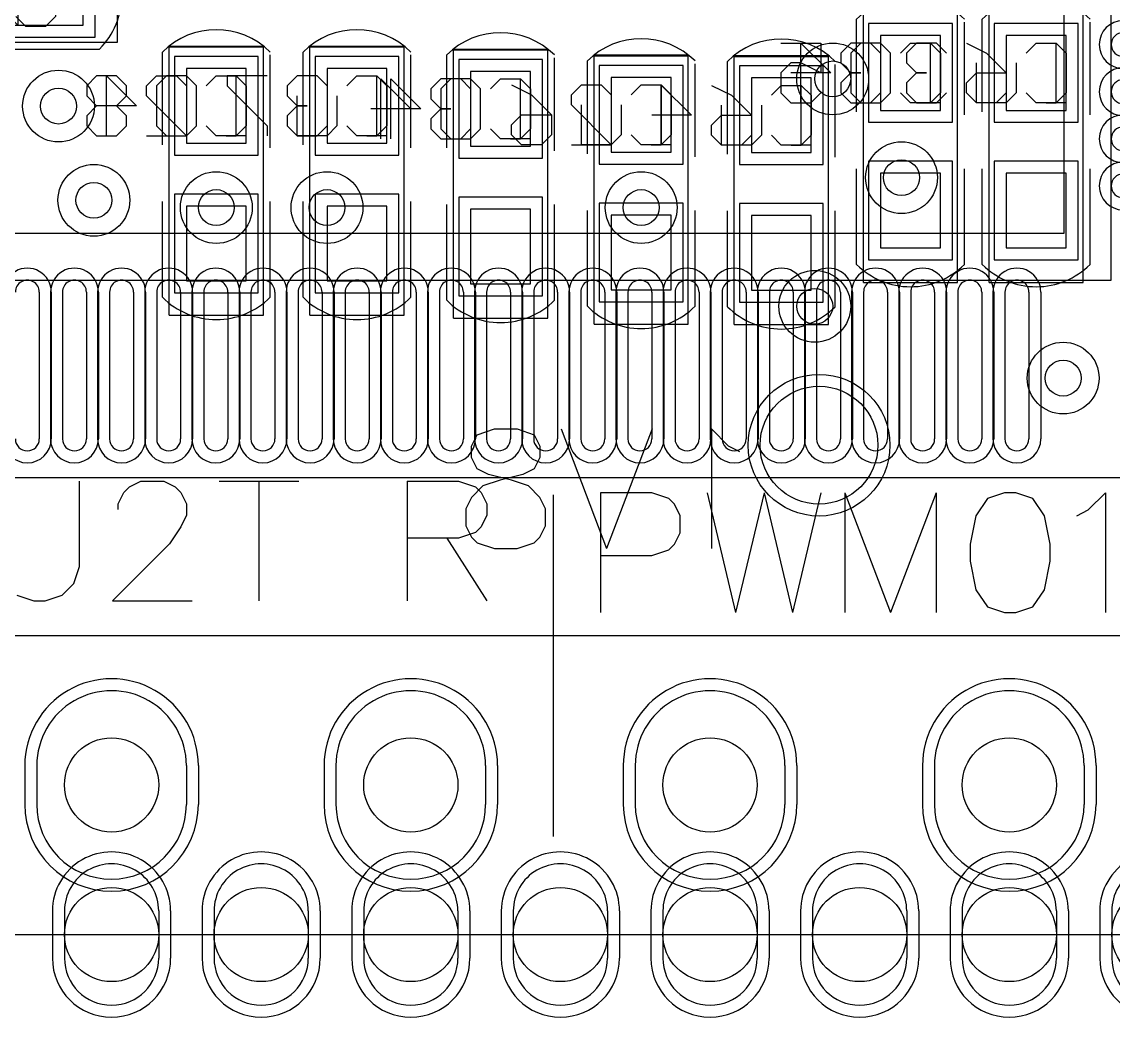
# Model space of a CAD drawing. Header units: millimetres. Extents: x 40.7 to 137.6, y 57.5 to 86.7.
# Drawn here: x 56.39 to 65.65, y 57.46 to 65.92 of the extents above; entities that cross this region are included whole.
import ezdxf

# ---------------------------------------------------------------- set-up
doc = ezdxf.new("R2010")
doc.units = ezdxf.units.MM
for name, color, linetype in [('BottomOverlay', 54, 'Continuous'), ('BottomPaste', 16, 'Continuous'), ('BottomSolder', 6, 'Continuous'), ('DrillDrawing', 1, 'Continuous'), ('Mechanical1', 6, 'Continuous'), ('Mechanical13', 56, 'Continuous'), ('Mechanical14', 56, 'Continuous'), ('Mechanical15', 56, 'Continuous'), ('Mechanical16', 56, 'Continuous'), ('MultiLayer', 9, 'Continuous'), ('PadHoleLayer', 156, 'Continuous'), ('TopOverlay', 2, 'Continuous'), ('TopPaste', 8, 'Continuous'), ('TopSolder', 216, 'Continuous'), ('ViaHoleLayer', 16, 'Continuous')]:
    doc.layers.add(name, color=color, linetype=linetype)

# ---------------------------------------------------------------- blocks, each defined once
blk = doc.blocks.new('SIP30_15_1_27_3')
at = {"layer": 'BottomSolder'}
for p, q in [((4.3434, 0.165), (4.3434, -0.165)), ((5.8166, 0.165), (5.8166, -0.165)), ((6.8834, 0.165), (6.8834, -0.165)), ((8.3566, 0.165), (8.3566, -0.165)), ((9.4234, 0.165), (9.4234, -0.165)), ((10.8966, 0.165), (10.8966, -0.165)), ((11.9634, 0.165), (11.9634, -0.165)), ((13.4366, 0.165), (13.4366, -0.165)), ((4.5784, -1.07), (4.5784, -1.47)), ((5.5816, -1.07), (5.5816, -1.47)), ((5.8484, -1.07), (5.8484, -1.47)), ((6.8516, -1.07), (6.8516, -1.47)), ((7.1184, -1.07), (7.1184, -1.47)), ((8.1216, -1.07), (8.1216, -1.47)), ((8.3884, -1.07), (8.3884, -1.47)), ((9.3916, -1.07), (9.3916, -1.47)), ((9.6584, -1.07), (9.6584, -1.47)), ((10.6616, -1.07), (10.6616, -1.47)), ((10.9284, -1.07), (10.9284, -1.47)), ((11.9316, -1.07), (11.9316, -1.47)), ((12.1984, -1.07), (12.1984, -1.47)), ((13.2016, -1.07), (13.2016, -1.47)), ((13.4684, -1.07), (13.4684, -1.47))]:
    blk.add_line(p, q, dxfattribs=at)
for centre, radius, start, end in [((5.08, 0.165), 0.7366, 360, 180), ((7.62, 0.165), 0.7366, 360, 180), ((10.16, 0.165), 0.7366, 360, 180), ((12.7, 0.165), 0.7366, 360, 180), ((5.08, -0.165), 0.7366, 180, 360), ((7.62, -0.165), 0.7366, 180, 360), ((10.16, -0.165), 0.7366, 180, 360), ((12.7, -0.165), 0.7366, 180, 360), ((5.08, -1.07), 0.5016, 360, 180), ((6.35, -1.07), 0.5016, 360, 180), ((7.62, -1.07), 0.5016, 360, 180), ((8.89, -1.07), 0.5016, 360, 180), ((10.16, -1.07), 0.5016, 360, 180), ((11.43, -1.07), 0.5016, 360, 180), ((12.7, -1.07), 0.5016, 360, 180), ((13.97, -1.07), 0.5016, 360, 180), ((5.08, -1.47), 0.5016, 180, 360), ((6.35, -1.47), 0.5016, 180, 360), ((7.62, -1.47), 0.5016, 180, 360), ((8.89, -1.47), 0.5016, 180, 360), ((10.16, -1.47), 0.5016, 180, 360), ((11.43, -1.47), 0.5016, 180, 360), ((12.7, -1.47), 0.5016, 180, 360), ((13.97, -1.47), 0.5016, 180, 360)]:
    blk.add_arc(centre, radius, start, end, dxfattribs=at)
at = {"layer": 'MultiLayer'}
for p, q in [((4.445, 0.165), (4.445, -0.165)), ((5.715, 0.165), (5.715, -0.165)), ((6.985, 0.165), (6.985, -0.165)), ((8.255, 0.165), (8.255, -0.165)), ((9.525, 0.165), (9.525, -0.165)), ((10.795, 0.165), (10.795, -0.165)), ((12.065, 0.165), (12.065, -0.165)), ((13.335, 0.165), (13.335, -0.165)), ((4.68, -1.07), (4.68, -1.47)), ((5.48, -1.07), (5.48, -1.47)), ((5.95, -1.07), (5.95, -1.47)), ((6.75, -1.07), (6.75, -1.47)), ((7.22, -1.07), (7.22, -1.47)), ((8.02, -1.07), (8.02, -1.47)), ((8.49, -1.07), (8.49, -1.47)), ((9.29, -1.07), (9.29, -1.47)), ((9.76, -1.07), (9.76, -1.47)), ((10.56, -1.07), (10.56, -1.47)), ((11.03, -1.07), (11.03, -1.47)), ((11.83, -1.07), (11.83, -1.47)), ((12.3, -1.07), (12.3, -1.47)), ((13.1, -1.07), (13.1, -1.47)), ((13.57, -1.07), (13.57, -1.47))]:
    blk.add_line(p, q, dxfattribs=at)
for centre, radius, start, end in [((5.08, 0.165), 0.635, 360, 180), ((7.62, 0.165), 0.635, 360, 180), ((10.16, 0.165), 0.635, 360, 180), ((12.7, 0.165), 0.635, 360, 180), ((5.08, -0.165), 0.635, 180, 360), ((7.62, -0.165), 0.635, 180, 360), ((10.16, -0.165), 0.635, 180, 360), ((12.7, -0.165), 0.635, 180, 360), ((5.08, -1.07), 0.4, 360, 180), ((6.35, -1.07), 0.4, 360, 180), ((7.62, -1.07), 0.4, 360, 180), ((8.89, -1.07), 0.4, 360, 180), ((10.16, -1.07), 0.4, 360, 180), ((11.43, -1.07), 0.4, 360, 180), ((12.7, -1.07), 0.4, 360, 180), ((13.97, -1.07), 0.4, 360, 180), ((5.08, -1.47), 0.4, 180, 360), ((6.35, -1.47), 0.4, 180, 360), ((7.62, -1.47), 0.4, 180, 360), ((8.89, -1.47), 0.4, 180, 360), ((10.16, -1.47), 0.4, 180, 360), ((11.43, -1.47), 0.4, 180, 360), ((12.7, -1.47), 0.4, 180, 360), ((13.97, -1.47), 0.4, 180, 360)]:
    blk.add_arc(centre, radius, start, end, dxfattribs=at)
at = {"layer": 'PadHoleLayer'}
for centre in [(5.08, 0), (7.62, 0), (10.16, 0), (12.7, 0), (5.08, -1.27), (6.35, -1.27), (7.62, -1.27), (8.89, -1.27), (10.16, -1.27), (11.43, -1.27), (12.7, -1.27), (13.97, -1.27)]:
    blk.add_circle(centre, 0.4, dxfattribs=at)
at = {"layer": 'TopOverlay'}
for p, q in [((-1.27, 1.27), (37, 1.27)), ((-1.27, -1.27), (37, -1.27))]:
    blk.add_line(p, q, dxfattribs=at)
at = {"layer": 'TopSolder'}
for p, q in [((4.3434, 0.165), (4.3434, -0.165)), ((5.8166, 0.165), (5.8166, -0.165)), ((6.8834, 0.165), (6.8834, -0.165)), ((8.3566, 0.165), (8.3566, -0.165)), ((9.4234, 0.165), (9.4234, -0.165)), ((10.8966, 0.165), (10.8966, -0.165)), ((11.9634, 0.165), (11.9634, -0.165)), ((13.4366, 0.165), (13.4366, -0.165)), ((4.5784, -1.07), (4.5784, -1.47)), ((5.5816, -1.07), (5.5816, -1.47)), ((5.8484, -1.07), (5.8484, -1.47)), ((6.8516, -1.07), (6.8516, -1.47)), ((7.1184, -1.07), (7.1184, -1.47)), ((8.1216, -1.07), (8.1216, -1.47)), ((8.3884, -1.07), (8.3884, -1.47)), ((9.3916, -1.07), (9.3916, -1.47)), ((9.6584, -1.07), (9.6584, -1.47)), ((10.6616, -1.07), (10.6616, -1.47)), ((10.9284, -1.07), (10.9284, -1.47)), ((11.9316, -1.07), (11.9316, -1.47)), ((12.1984, -1.07), (12.1984, -1.47)), ((13.2016, -1.07), (13.2016, -1.47)), ((13.4684, -1.07), (13.4684, -1.47))]:
    blk.add_line(p, q, dxfattribs=at)
for centre, radius, start, end in [((5.08, 0.165), 0.7366, 360, 180), ((7.62, 0.165), 0.7366, 360, 180), ((10.16, 0.165), 0.7366, 360, 180), ((12.7, 0.165), 0.7366, 360, 180), ((5.08, -0.165), 0.7366, 180, 360), ((7.62, -0.165), 0.7366, 180, 360), ((10.16, -0.165), 0.7366, 180, 360), ((12.7, -0.165), 0.7366, 180, 360), ((5.08, -1.07), 0.5016, 360, 180), ((6.35, -1.07), 0.5016, 360, 180), ((7.62, -1.07), 0.5016, 360, 180), ((8.89, -1.07), 0.5016, 360, 180), ((10.16, -1.07), 0.5016, 360, 180), ((11.43, -1.07), 0.5016, 360, 180), ((12.7, -1.07), 0.5016, 360, 180), ((13.97, -1.07), 0.5016, 360, 180), ((5.08, -1.47), 0.5016, 180, 360), ((6.35, -1.47), 0.5016, 180, 360), ((7.62, -1.47), 0.5016, 180, 360), ((8.89, -1.47), 0.5016, 180, 360), ((10.16, -1.47), 0.5016, 180, 360), ((11.43, -1.47), 0.5016, 180, 360), ((12.7, -1.47), 0.5016, 180, 360), ((13.97, -1.47), 0.5016, 180, 360)]:
    blk.add_arc(centre, radius, start, end, dxfattribs=at)
blk = doc.blocks.new('0402C_B_14')
at = {"layer": 'BottomOverlay'}
for p, q in [((0.3556, 0.4572), (-0.4318, 0.4572)), ((1.6256, 0.4572), (0.8128, 0.4572)), ((0.3302, -0.4572), (-0.4572, -0.4572)), ((1.6256, -0.4572), (0.8128, -0.4572))]:
    blk.add_line(p, q, dxfattribs=at)
for centre, start, end in [((0, 0), 135, 225), ((1.1684, 0), 315, 45)]:
    blk.add_arc(centre, 0.6466, start, end, dxfattribs=at)
at = {"layer": 'BottomPaste'}
for p, q in [((-0.3175, 0.254), (-0.3175, -0.254)), ((0.3175, 0.254), (-0.3175, 0.254)), ((0.3175, -0.254), (0.3175, 0.254)), ((0.8509, 0.254), (0.8509, -0.254)), ((1.4859, 0.254), (0.8509, 0.254)), ((1.4859, -0.254), (1.4859, 0.254)), ((-0.3175, -0.254), (0.3175, -0.254)), ((0.8509, -0.254), (1.4859, -0.254))]:
    blk.add_line(p, q, dxfattribs=at)
at = {"layer": 'BottomSolder'}
for p, q in [((-0.4191, 0.3556), (-0.4191, -0.3556)), ((0.4191, 0.3556), (-0.4191, 0.3556)), ((0.4191, -0.3556), (0.4191, 0.3556)), ((0.7493, 0.3556), (0.7493, -0.3556)), ((1.5875, 0.3556), (0.7493, 0.3556)), ((1.5875, -0.3556), (1.5875, 0.3556)), ((-0.4191, -0.3556), (0.4191, -0.3556)), ((0.7493, -0.3556), (1.5875, -0.3556))]:
    blk.add_line(p, q, dxfattribs=at)
at = {"layer": 'Mechanical14'}
for p, q in [((1.778, 0.4), (-0.508, 0.4)), ((-0.508, -0.4), (-0.508, 0.4)), ((1.778, -0.4), (1.778, 0.4)), ((-0.2538, 0.1694), (-0.1692, 0.254)), ((-0.1692, 0.254), (0.1694, 0.254)), ((0.1694, 0.254), (0.254, 0.1694)), ((-0.2538, 0.0001), (-0.2538, 0.1694)), ((0.254, 0.1694), (0.254, 0.0001)), ((-0.1692, -0.0846), (-0.2538, 0.0001)), ((0.254, 0.0001), (0.1694, -0.0846)), ((-0.2538, -0.3385), (-0.1692, -0.2538)), ((0.254, -0.2538), (-0.0846, -0.5924)), ((0.254, -0.5924), (0.254, -0.2538)), ((-0.2538, -0.5078), (-0.2538, -0.3385)), ((1.778, -0.4), (-0.508, -0.4)), ((-0.1692, -0.5924), (-0.2538, -0.5078)), ((-0.0846, -0.5924), (-0.1692, -0.5924)), ((-0.1692, -0.9309), (0.0001, -0.7617)), ((0.0001, -0.7617), (0.1694, -0.7617)), ((0.0001, -1.0156), (0.0001, -0.7617)), ((0.1694, -0.7617), (0.254, -0.8463)), ((0.254, -0.8463), (0.254, -1.0156)), ((-0.2538, -1.1002), (-0.1692, -0.9309)), ((0.0847, -1.1002), (0.0001, -1.0156)), ((0.254, -1.0156), (0.1694, -1.1002)), ((0.1694, -1.1002), (0.0847, -1.1002))]:
    blk.add_line(p, q, dxfattribs=at)
at = {"layer": 'Mechanical16'}
for p, q in [((-0.5, -0.4), (-0.5, 0.4)), ((1.778, 0.4), (-0.5, 0.4)), ((1.778, -0.4), (1.778, 0.4)), ((-0.2538, 0.1694), (-0.1692, 0.254)), ((0.254, 0.254), (0.254, 0.0847)), ((0.254, 0.1694), (-0.2538, 0.1694)), ((0.254, 0.0847), (0.254, 0.1694)), ((-0.0846, -0.1692), (0.1694, -0.1692)), ((0.1694, -0.1692), (0.254, -0.2538)), ((0.254, -0.2538), (0.254, -0.5078)), ((1.778, -0.4), (-0.5, -0.4)), ((0.254, -0.5078), (-0.0846, -0.5078))]:
    blk.add_line(p, q, dxfattribs=at)
blk = doc.blocks.new('0402C_B_16')
at = {"layer": 'BottomOverlay'}
for p, q in [((0.3556, 0.4572), (-0.4318, 0.4572)), ((1.6256, 0.4572), (0.8128, 0.4572)), ((0.3302, -0.4572), (-0.4572, -0.4572)), ((1.6256, -0.4572), (0.8128, -0.4572))]:
    blk.add_line(p, q, dxfattribs=at)
for centre, start, end in [((0, 0), 135, 225), ((1.1684, 0), 315, 45)]:
    blk.add_arc(centre, 0.6466, start, end, dxfattribs=at)
at = {"layer": 'BottomPaste'}
for p, q in [((-0.3175, 0.254), (-0.3175, -0.254)), ((0.3175, 0.254), (-0.3175, 0.254)), ((0.3175, -0.254), (0.3175, 0.254)), ((0.8509, 0.254), (0.8509, -0.254)), ((1.4859, 0.254), (0.8509, 0.254)), ((1.4859, -0.254), (1.4859, 0.254)), ((-0.3175, -0.254), (0.3175, -0.254)), ((0.8509, -0.254), (1.4859, -0.254))]:
    blk.add_line(p, q, dxfattribs=at)
at = {"layer": 'BottomSolder'}
for p, q in [((-0.4191, 0.3556), (-0.4191, -0.3556)), ((0.4191, 0.3556), (-0.4191, 0.3556)), ((0.4191, -0.3556), (0.4191, 0.3556)), ((0.7493, 0.3556), (0.7493, -0.3556)), ((1.5875, 0.3556), (0.7493, 0.3556)), ((1.5875, -0.3556), (1.5875, 0.3556)), ((-0.4191, -0.3556), (0.4191, -0.3556)), ((0.7493, -0.3556), (1.5875, -0.3556))]:
    blk.add_line(p, q, dxfattribs=at)
at = {"layer": 'Mechanical14'}
for p, q in [((1.778, 0.4), (-0.508, 0.4)), ((-0.508, -0.4), (-0.508, 0.4)), ((1.778, -0.4), (1.778, 0.4)), ((-0.2538, 0.1694), (-0.1692, 0.254)), ((-0.1692, 0.254), (0.1694, 0.254)), ((0.1694, 0.254), (0.254, 0.1694)), ((-0.2538, 0.0001), (-0.2538, 0.1694)), ((0.254, 0.1694), (0.254, 0.0001)), ((-0.1692, -0.0846), (-0.2538, 0.0001)), ((0.254, 0.0001), (0.1694, -0.0846)), ((-0.2538, -0.3385), (-0.1692, -0.2538)), ((0.254, -0.2538), (-0.0846, -0.5924)), ((0.254, -0.5924), (0.254, -0.2538)), ((-0.2538, -0.5078), (-0.2538, -0.3385)), ((1.778, -0.4), (-0.508, -0.4)), ((-0.1692, -0.5924), (-0.2538, -0.5078)), ((-0.0846, -0.5924), (-0.1692, -0.5924)), ((-0.1692, -0.7617), (-0.2538, -0.8463)), ((-0.0846, -0.7617), (-0.1692, -0.7617)), ((0.0001, -0.8463), (-0.0846, -0.7617)), ((0.0847, -0.7617), (0.0001, -0.8463)), ((0.1694, -0.7617), (0.0847, -0.7617)), ((0.254, -0.8463), (0.1694, -0.7617)), ((-0.2538, -0.8463), (-0.2538, -1.0156)), ((0.0001, -0.8463), (0.0001, -1.0156)), ((0.254, -1.0156), (0.254, -0.8463)), ((-0.2538, -1.0156), (-0.1692, -1.1002)), ((-0.0846, -1.1002), (0.0001, -1.0156)), ((0.0001, -1.0156), (0.0847, -1.1002)), ((0.1694, -1.1002), (0.254, -1.0156)), ((-0.1692, -1.1002), (-0.0846, -1.1002)), ((0.0847, -1.1002), (0.1694, -1.1002))]:
    blk.add_line(p, q, dxfattribs=at)
at = {"layer": 'Mechanical16'}
for p, q in [((-0.5, -0.4), (-0.5, 0.4)), ((1.778, 0.4), (-0.5, 0.4)), ((1.778, -0.4), (1.778, 0.4)), ((-0.2538, 0.1694), (-0.1692, 0.254)), ((0.254, 0.254), (0.254, 0.0847)), ((0.254, 0.1694), (-0.2538, 0.1694)), ((0.254, 0.0847), (0.254, 0.1694)), ((-0.1692, -0.1692), (-0.2538, -0.2538)), ((0.1694, -0.1692), (-0.1692, -0.1692)), ((0.254, -0.2538), (0.1694, -0.1692)), ((-0.2538, -0.2538), (-0.2538, -0.4231)), ((0.254, -0.4231), (0.254, -0.2538)), ((1.778, -0.4), (-0.5, -0.4)), ((-0.2538, -0.4231), (-0.1692, -0.5078)), ((0.1694, -0.5078), (0.254, -0.4231)), ((-0.1692, -0.5078), (0.1694, -0.5078)), ((-0.2538, -0.931), (0.0001, -0.677)), ((0.0001, -0.677), (0.0001, -1.0156)), ((0.254, -0.931), (-0.2538, -0.931))]:
    blk.add_line(p, q, dxfattribs=at)
blk = doc.blocks.new('0402C_B_22')
at = {"layer": 'BottomOverlay'}
for p, q in [((0.3556, 0.4572), (-0.4318, 0.4572)), ((1.6256, 0.4572), (0.8128, 0.4572)), ((0.3302, -0.4572), (-0.4572, -0.4572)), ((1.6256, -0.4572), (0.8128, -0.4572))]:
    blk.add_line(p, q, dxfattribs=at)
for centre, start, end in [((0, 0), 135, 225), ((1.1684, 0), 315, 45)]:
    blk.add_arc(centre, 0.6466, start, end, dxfattribs=at)
at = {"layer": 'BottomPaste'}
for p, q in [((-0.3175, 0.254), (-0.3175, -0.254)), ((0.3175, 0.254), (-0.3175, 0.254)), ((0.3175, -0.254), (0.3175, 0.254)), ((0.8509, 0.254), (0.8509, -0.254)), ((1.4859, 0.254), (0.8509, 0.254)), ((1.4859, -0.254), (1.4859, 0.254)), ((-0.3175, -0.254), (0.3175, -0.254)), ((0.8509, -0.254), (1.4859, -0.254))]:
    blk.add_line(p, q, dxfattribs=at)
at = {"layer": 'BottomSolder'}
for p, q in [((-0.4191, 0.3556), (-0.4191, -0.3556)), ((0.4191, 0.3556), (-0.4191, 0.3556)), ((0.4191, -0.3556), (0.4191, 0.3556)), ((0.7493, 0.3556), (0.7493, -0.3556)), ((1.5875, 0.3556), (0.7493, 0.3556)), ((1.5875, -0.3556), (1.5875, 0.3556)), ((-0.4191, -0.3556), (0.4191, -0.3556)), ((0.7493, -0.3556), (1.5875, -0.3556))]:
    blk.add_line(p, q, dxfattribs=at)
at = {"layer": 'Mechanical14'}
for p, q in [((-0.508, -0.4), (-0.508, 0.4)), ((1.778, 0.4), (-0.508, 0.4)), ((1.778, -0.4), (1.778, 0.4)), ((-0.2538, 0.1694), (-0.1692, 0.254)), ((-0.1692, 0.254), (0.1694, 0.254)), ((0.1694, 0.254), (0.254, 0.1694)), ((-0.2538, 0.0001), (-0.2538, 0.1694)), ((0.254, 0.1694), (0.254, 0.0001)), ((-0.1692, -0.0846), (-0.2538, 0.0001)), ((0.254, 0.0001), (0.1694, -0.0846)), ((-0.1692, -0.2538), (-0.2538, -0.3385)), ((0.254, -0.3385), (0.1694, -0.2538)), ((-0.2538, -0.3385), (-0.2538, -0.5078)), ((0.254, -0.5078), (0.254, -0.3385)), ((1.778, -0.4), (-0.508, -0.4)), ((0.0001, -0.5078), (0.0001, -0.4231)), ((0.0001, -0.4231), (0.0001, -0.5078)), ((-0.2538, -0.5078), (-0.1692, -0.5924)), ((-0.0846, -0.5924), (0.0001, -0.5078)), ((0.0001, -0.5078), (0.0847, -0.5924)), ((0.1694, -0.5924), (0.254, -0.5078)), ((-0.1692, -0.5924), (-0.0846, -0.5924)), ((0.0847, -0.5924), (0.1694, -0.5924)), ((-0.2538, -1.0156), (0.0001, -0.7617)), ((0.0001, -0.7617), (0.0001, -1.1002)), ((0.254, -1.0156), (-0.2538, -1.0156))]:
    blk.add_line(p, q, dxfattribs=at)
at = {"layer": 'Mechanical16'}
for p, q in [((1.778, 0.4), (-0.5, 0.4)), ((-0.5, -0.4), (-0.5, 0.4)), ((1.778, -0.4), (1.778, 0.4)), ((-0.2538, 0.1694), (-0.1692, 0.254)), ((0.254, 0.254), (0.254, 0.0847)), ((0.254, 0.1694), (-0.2538, 0.1694)), ((0.254, 0.0847), (0.254, 0.1694)), ((-0.1692, -0.1692), (-0.2538, -0.2538)), ((0.1694, -0.1692), (-0.1692, -0.1692)), ((0.254, -0.2538), (0.1694, -0.1692)), ((-0.2538, -0.2538), (-0.2538, -0.4231)), ((0.254, -0.4231), (0.254, -0.2538)), ((1.778, -0.4), (-0.5, -0.4)), ((-0.2538, -0.4231), (-0.1692, -0.5078)), ((0.1694, -0.5078), (0.254, -0.4231)), ((-0.1692, -0.5078), (0.1694, -0.5078)), ((-0.2538, -0.931), (0.0001, -0.677)), ((0.0001, -0.677), (0.0001, -1.0156)), ((0.254, -0.931), (-0.2538, -0.931))]:
    blk.add_line(p, q, dxfattribs=at)
blk = doc.blocks.new('0402C_B_23')
at = {"layer": 'BottomOverlay'}
for p, q in [((0.3556, 0.4572), (-0.4318, 0.4572)), ((1.6256, 0.4572), (0.8128, 0.4572)), ((0.3302, -0.4572), (-0.4572, -0.4572)), ((1.6256, -0.4572), (0.8128, -0.4572))]:
    blk.add_line(p, q, dxfattribs=at)
for centre, start, end in [((0, 0), 135, 225), ((1.1684, 0), 315, 45)]:
    blk.add_arc(centre, 0.6466, start, end, dxfattribs=at)
at = {"layer": 'BottomPaste'}
for p, q in [((-0.3175, 0.254), (-0.3175, -0.254)), ((0.3175, 0.254), (-0.3175, 0.254)), ((0.3175, -0.254), (0.3175, 0.254)), ((0.8509, 0.254), (0.8509, -0.254)), ((1.4859, 0.254), (0.8509, 0.254)), ((1.4859, -0.254), (1.4859, 0.254)), ((-0.3175, -0.254), (0.3175, -0.254)), ((0.8509, -0.254), (1.4859, -0.254))]:
    blk.add_line(p, q, dxfattribs=at)
at = {"layer": 'BottomSolder'}
for p, q in [((-0.4191, 0.3556), (-0.4191, -0.3556)), ((0.4191, 0.3556), (-0.4191, 0.3556)), ((0.4191, -0.3556), (0.4191, 0.3556)), ((0.7493, 0.3556), (0.7493, -0.3556)), ((1.5875, 0.3556), (0.7493, 0.3556)), ((1.5875, -0.3556), (1.5875, 0.3556)), ((-0.4191, -0.3556), (0.4191, -0.3556)), ((0.7493, -0.3556), (1.5875, -0.3556))]:
    blk.add_line(p, q, dxfattribs=at)
at = {"layer": 'Mechanical14'}
for p, q in [((1.778, 0.4), (-0.508, 0.4)), ((-0.508, -0.4), (-0.508, 0.4)), ((1.778, -0.4), (1.778, 0.4)), ((-0.2538, 0.1694), (-0.1692, 0.254)), ((-0.1692, 0.254), (0.1694, 0.254)), ((0.1694, 0.254), (0.254, 0.1694)), ((-0.2538, 0.0001), (-0.2538, 0.1694)), ((0.254, 0.1694), (0.254, 0.0001)), ((-0.1692, -0.0846), (-0.2538, 0.0001)), ((0.254, 0.0001), (0.1694, -0.0846)), ((-0.1692, -0.2538), (-0.2538, -0.3385)), ((0.254, -0.3385), (0.1694, -0.2538)), ((-0.2538, -0.3385), (-0.2538, -0.5078)), ((0.254, -0.5078), (0.254, -0.3385)), ((1.778, -0.4), (-0.508, -0.4)), ((0.0001, -0.5078), (0.0001, -0.4231)), ((0.0001, -0.4231), (0.0001, -0.5078)), ((-0.2538, -0.5078), (-0.1692, -0.5924)), ((-0.0846, -0.5924), (0.0001, -0.5078)), ((0.0001, -0.5078), (0.0847, -0.5924)), ((0.1694, -0.5924), (0.254, -0.5078)), ((-0.1692, -0.5924), (-0.0846, -0.5924)), ((0.0847, -0.5924), (0.1694, -0.5924)), ((-0.2538, -1.1002), (-0.2538, -0.7617)), ((-0.2538, -0.7617), (0.0001, -0.7617)), ((0.0001, -0.7617), (-0.0846, -0.9309)), ((0.254, -0.8463), (0.1694, -0.7617)), ((0.254, -1.0156), (0.254, -0.8463)), ((-0.0846, -0.9309), (-0.0846, -1.0156)), ((-0.0846, -1.0156), (0.0001, -1.1002)), ((0.1694, -1.1002), (0.254, -1.0156)), ((0.0001, -1.1002), (0.1694, -1.1002))]:
    blk.add_line(p, q, dxfattribs=at)
at = {"layer": 'Mechanical16'}
for p, q in [((-0.5, -0.4), (-0.5, 0.4)), ((1.778, 0.4), (-0.5, 0.4)), ((1.778, -0.4), (1.778, 0.4)), ((-0.2538, 0.1694), (-0.1692, 0.254)), ((0.254, 0.254), (0.254, 0.0847)), ((0.254, 0.1694), (-0.2538, 0.1694)), ((0.254, 0.0847), (0.254, 0.1694)), ((-0.1692, -0.1692), (-0.2538, -0.2538)), ((0.1694, -0.1692), (-0.1692, -0.1692)), ((0.254, -0.2538), (0.1694, -0.1692)), ((-0.2538, -0.2538), (-0.2538, -0.4231)), ((0.254, -0.4231), (0.254, -0.2538)), ((1.778, -0.4), (-0.5, -0.4)), ((-0.2538, -0.4231), (-0.1692, -0.5078)), ((0.1694, -0.5078), (0.254, -0.4231)), ((-0.1692, -0.5078), (0.1694, -0.5078)), ((-0.2538, -0.931), (0.0001, -0.677)), ((0.0001, -0.677), (0.0001, -1.0156)), ((0.254, -0.931), (-0.2538, -0.931))]:
    blk.add_line(p, q, dxfattribs=at)
blk = doc.blocks.new('0402C_B_25')
at = {"layer": 'BottomOverlay'}
for p, q in [((0.3556, 0.4572), (-0.4318, 0.4572)), ((1.6256, 0.4572), (0.8128, 0.4572)), ((0.3302, -0.4572), (-0.4572, -0.4572)), ((1.6256, -0.4572), (0.8128, -0.4572))]:
    blk.add_line(p, q, dxfattribs=at)
for centre, start, end in [((0, 0), 135, 225), ((1.1684, 0), 315, 45)]:
    blk.add_arc(centre, 0.6466, start, end, dxfattribs=at)
at = {"layer": 'BottomPaste'}
for p, q in [((-0.3175, 0.254), (-0.3175, -0.254)), ((0.3175, 0.254), (-0.3175, 0.254)), ((0.3175, -0.254), (0.3175, 0.254)), ((0.8509, 0.254), (0.8509, -0.254)), ((1.4859, 0.254), (0.8509, 0.254)), ((1.4859, -0.254), (1.4859, 0.254)), ((-0.3175, -0.254), (0.3175, -0.254)), ((0.8509, -0.254), (1.4859, -0.254))]:
    blk.add_line(p, q, dxfattribs=at)
at = {"layer": 'BottomSolder'}
for p, q in [((-0.4191, 0.3556), (-0.4191, -0.3556)), ((0.4191, 0.3556), (-0.4191, 0.3556)), ((0.4191, -0.3556), (0.4191, 0.3556)), ((0.7493, 0.3556), (0.7493, -0.3556)), ((1.5875, 0.3556), (0.7493, 0.3556)), ((1.5875, -0.3556), (1.5875, 0.3556)), ((-0.4191, -0.3556), (0.4191, -0.3556)), ((0.7493, -0.3556), (1.5875, -0.3556))]:
    blk.add_line(p, q, dxfattribs=at)
at = {"layer": 'Mechanical14'}
for p, q in [((-0.508, -0.4), (-0.508, 0.4)), ((1.778, 0.4), (-0.508, 0.4)), ((1.778, -0.4), (1.778, 0.4)), ((-0.2538, 0.1694), (-0.1692, 0.254)), ((-0.1692, 0.254), (0.1694, 0.254)), ((0.1694, 0.254), (0.254, 0.1694)), ((-0.2538, 0.0001), (-0.2538, 0.1694)), ((0.254, 0.1694), (0.254, 0.0001)), ((-0.1692, -0.0846), (-0.2538, 0.0001)), ((0.254, 0.0001), (0.1694, -0.0846)), ((-0.1692, -0.2538), (-0.2538, -0.3385)), ((0.254, -0.3385), (0.1694, -0.2538)), ((-0.2538, -0.3385), (-0.2538, -0.5078)), ((0.254, -0.5078), (0.254, -0.3385)), ((1.778, -0.4), (-0.508, -0.4)), ((0.0001, -0.5078), (0.0001, -0.4231)), ((0.0001, -0.4231), (0.0001, -0.5078)), ((-0.2538, -0.5078), (-0.1692, -0.5924)), ((-0.0846, -0.5924), (0.0001, -0.5078)), ((0.0001, -0.5078), (0.0847, -0.5924)), ((0.1694, -0.5924), (0.254, -0.5078)), ((-0.1692, -0.5924), (-0.0846, -0.5924)), ((0.0847, -0.5924), (0.1694, -0.5924)), ((-0.2538, -0.7617), (-0.2538, -1.1002)), ((-0.1692, -1.1002), (0.1694, -0.7617)), ((0.1694, -0.7617), (0.254, -0.7617)), ((-0.2538, -1.1002), (-0.1692, -1.1002))]:
    blk.add_line(p, q, dxfattribs=at)
at = {"layer": 'Mechanical16'}
for p, q in [((1.778, 0.4), (-0.5, 0.4)), ((-0.5, -0.4), (-0.5, 0.4)), ((1.778, -0.4), (1.778, 0.4)), ((-0.2538, 0.1694), (-0.1692, 0.254)), ((0.254, 0.254), (0.254, 0.0847)), ((0.254, 0.1694), (-0.2538, 0.1694)), ((0.254, 0.0847), (0.254, 0.1694)), ((-0.0846, -0.1692), (0.1694, -0.1692)), ((0.1694, -0.1692), (0.254, -0.2538)), ((0.254, -0.2538), (0.254, -0.5078)), ((1.778, -0.4), (-0.5, -0.4)), ((0.254, -0.5078), (-0.0846, -0.5078))]:
    blk.add_line(p, q, dxfattribs=at)
blk = doc.blocks.new('0402C_B_27')
at = {"layer": 'BottomOverlay'}
for p, q in [((-0.4318, 0.4572), (0.3556, 0.4572)), ((0.8128, 0.4572), (1.6256, 0.4572)), ((-0.4572, -0.4572), (0.3302, -0.4572)), ((0.8128, -0.4572), (1.6256, -0.4572))]:
    blk.add_line(p, q, dxfattribs=at)
for centre, start, end in [((0, 0), 135, 225), ((1.1684, 0), 315, 45)]:
    blk.add_arc(centre, 0.6466, start, end, dxfattribs=at)
at = {"layer": 'BottomPaste'}
for p, q in [((-0.3175, 0.254), (-0.3175, -0.254)), ((0.3175, 0.254), (-0.3175, 0.254)), ((0.3175, -0.254), (0.3175, 0.254)), ((0.8509, 0.254), (0.8509, -0.254)), ((1.4859, 0.254), (0.8509, 0.254)), ((1.4859, -0.254), (1.4859, 0.254)), ((-0.3175, -0.254), (0.3175, -0.254)), ((0.8509, -0.254), (1.4859, -0.254))]:
    blk.add_line(p, q, dxfattribs=at)
at = {"layer": 'BottomSolder'}
for p, q in [((-0.4191, 0.3556), (-0.4191, -0.3556)), ((0.4191, 0.3556), (-0.4191, 0.3556)), ((0.4191, -0.3556), (0.4191, 0.3556)), ((0.7493, 0.3556), (0.7493, -0.3556)), ((1.5875, 0.3556), (0.7493, 0.3556)), ((1.5875, -0.3556), (1.5875, 0.3556)), ((-0.4191, -0.3556), (0.4191, -0.3556)), ((0.7493, -0.3556), (1.5875, -0.3556))]:
    blk.add_line(p, q, dxfattribs=at)
at = {"layer": 'Mechanical14'}
for p, q in [((-0.508, -0.4), (-0.508, 0.4)), ((-0.508, 0.4), (1.778, 0.4)), ((1.778, -0.4), (1.778, 0.4)), ((-0.102, 0.1566), (-0.0174, 0.2412)), ((-0.0174, 0.2412), (0.1519, 0.2412)), ((0.1519, 0.2412), (0.2365, 0.1566)), ((0.4904, 0.2412), (0.4058, 0.1566)), ((0.6597, 0.2412), (0.4904, 0.2412)), ((0.7444, 0.1566), (0.6597, 0.2412)), ((0.9136, 0.1566), (0.9983, 0.2412)), ((0.9983, 0.2412), (1.1676, 0.2412)), ((1.1676, 0.2412), (1.2522, 0.1566)), ((-0.102, -0.182), (-0.102, 0.1566)), ((0.2365, 0.1566), (0.2365, 0.072)), ((0.4058, 0.1566), (0.4058, 0.072)), ((1.2522, 0.1566), (1.2522, -0.182)), ((0.2365, 0.072), (0.1519, -0.0127)), ((0.4058, 0.072), (0.4904, -0.0127)), ((0.1519, -0.0127), (-0.102, -0.0127)), ((0.4904, -0.0127), (0.4058, -0.0973)), ((0.4904, -0.0127), (0.5751, -0.0127)), ((0.5751, -0.0127), (0.4904, -0.0127)), ((-0.0174, -0.2666), (-0.102, -0.182)), ((0.2365, -0.182), (0.1519, -0.2666)), ((0.4058, -0.0973), (0.4058, -0.182)), ((0.4058, -0.182), (0.4904, -0.2666)), ((0.6597, -0.2666), (0.7444, -0.182)), ((0.9983, -0.2666), (0.9136, -0.182)), ((1.2522, -0.182), (1.1676, -0.2666)), ((0.1519, -0.2666), (-0.0174, -0.2666)), ((0.4904, -0.2666), (0.6597, -0.2666)), ((1.1676, -0.2666), (0.9983, -0.2666)), ((-0.508, -0.4), (1.778, -0.4))]:
    blk.add_line(p, q, dxfattribs=at)
at = {"layer": 'Mechanical16'}
for p, q in [((-0.5, 0.4), (1.778, 0.4)), ((-0.5, -0.4), (-0.5, 0.4)), ((1.778, -0.4), (1.778, 0.4)), ((-0.254, 0.254), (-0.0847, 0.254)), ((-0.0847, 0.254), (-0.1694, 0.254)), ((-0.1694, 0.254), (-0.1694, -0.2538)), ((0.2538, 0.254), (0.1692, 0.1694)), ((0.4231, 0.254), (0.2538, 0.254)), ((0.5078, 0.1694), (0.4231, 0.254)), ((0.931, 0.254), (0.931, -0.2538)), ((0.1692, 0.1694), (0.1692, -0.1692)), ((0.5078, -0.1692), (0.5078, 0.1694)), ((0.931, -0.2538), (0.677, 0.0001)), ((0.677, 0.0001), (1.0156, 0.0001)), ((-0.1694, -0.2538), (-0.254, -0.1692)), ((0.1692, -0.1692), (0.2538, -0.2538)), ((0.4231, -0.2538), (0.5078, -0.1692)), ((0.2538, -0.2538), (0.4231, -0.2538)), ((-0.5, -0.4), (1.778, -0.4))]:
    blk.add_line(p, q, dxfattribs=at)
blk = doc.blocks.new('0402C_B_43')
at = {"layer": 'BottomOverlay'}
for p, q in [((0.3556, 0.4572), (-0.4318, 0.4572)), ((1.6256, 0.4572), (0.8128, 0.4572)), ((0.3302, -0.4572), (-0.4572, -0.4572)), ((1.6256, -0.4572), (0.8128, -0.4572))]:
    blk.add_line(p, q, dxfattribs=at)
for centre, start, end in [((0, 0), 135, 225), ((1.1684, 0), 315, 45)]:
    blk.add_arc(centre, 0.6466, start, end, dxfattribs=at)
at = {"layer": 'BottomPaste'}
for p, q in [((-0.3175, 0.254), (-0.3175, -0.254)), ((0.3175, 0.254), (-0.3175, 0.254)), ((0.3175, -0.254), (0.3175, 0.254)), ((0.8509, 0.254), (0.8509, -0.254)), ((1.4859, 0.254), (0.8509, 0.254)), ((1.4859, -0.254), (1.4859, 0.254)), ((-0.3175, -0.254), (0.3175, -0.254)), ((0.8509, -0.254), (1.4859, -0.254))]:
    blk.add_line(p, q, dxfattribs=at)
at = {"layer": 'BottomSolder'}
for p, q in [((-0.4191, 0.3556), (-0.4191, -0.3556)), ((0.4191, 0.3556), (-0.4191, 0.3556)), ((0.4191, -0.3556), (0.4191, 0.3556)), ((0.7493, 0.3556), (0.7493, -0.3556)), ((1.5875, 0.3556), (0.7493, 0.3556)), ((1.5875, -0.3556), (1.5875, 0.3556)), ((-0.4191, -0.3556), (0.4191, -0.3556)), ((0.7493, -0.3556), (1.5875, -0.3556))]:
    blk.add_line(p, q, dxfattribs=at)
at = {"layer": 'Mechanical14'}
for p, q in [((1.778, 0.4), (-0.508, 0.4)), ((-0.508, -0.4), (-0.508, 0.4)), ((1.778, -0.4), (1.778, 0.4)), ((-0.2538, 0.1694), (-0.1692, 0.254)), ((-0.1692, 0.254), (0.1694, 0.254)), ((0.1694, 0.254), (0.254, 0.1694)), ((-0.2538, 0.0001), (-0.2538, 0.1694)), ((0.254, 0.1694), (0.254, 0.0001)), ((-0.1692, -0.0846), (-0.2538, 0.0001)), ((0.254, 0.0001), (0.1694, -0.0846)), ((-0.1692, -0.4231), (0.0001, -0.2538)), ((0.0001, -0.2538), (0.1694, -0.2538)), ((0.0001, -0.5078), (0.0001, -0.2538)), ((0.1694, -0.2538), (0.254, -0.3385)), ((0.254, -0.3385), (0.254, -0.5078)), ((1.778, -0.4), (-0.508, -0.4)), ((-0.2538, -0.5924), (-0.1692, -0.4231)), ((0.0847, -0.5924), (0.0001, -0.5078)), ((0.254, -0.5078), (0.1694, -0.5924)), ((0.1694, -0.5924), (0.0847, -0.5924)), ((-0.1692, -0.7617), (-0.2538, -0.8463)), ((0.254, -0.8463), (0.1694, -0.7617)), ((-0.2538, -0.8463), (-0.2538, -1.0156)), ((0.254, -1.0156), (0.254, -0.8463)), ((-0.2538, -1.0156), (-0.1692, -1.1002)), ((-0.0846, -1.1002), (0.0001, -1.0156)), ((0.0001, -1.0156), (0.0001, -0.9309)), ((0.0001, -0.9309), (0.0001, -1.0156)), ((0.0001, -1.0156), (0.0847, -1.1002)), ((0.1694, -1.1002), (0.254, -1.0156)), ((-0.1692, -1.1002), (-0.0846, -1.1002)), ((0.0847, -1.1002), (0.1694, -1.1002))]:
    blk.add_line(p, q, dxfattribs=at)
at = {"layer": 'Mechanical16'}
for p, q in [((-0.5, -0.4), (-0.5, 0.4)), ((1.778, 0.4), (-0.5, 0.4)), ((1.778, -0.4), (1.778, 0.4)), ((-0.2538, 0.1694), (-0.1692, 0.254)), ((0.254, 0.254), (0.254, 0.0847)), ((0.254, 0.1694), (-0.2538, 0.1694)), ((0.254, 0.0847), (0.254, 0.1694)), ((-0.0846, -0.1692), (0.1694, -0.1692)), ((0.1694, -0.1692), (0.254, -0.2538)), ((0.254, -0.2538), (0.254, -0.5078)), ((1.778, -0.4), (-0.5, -0.4)), ((0.254, -0.5078), (-0.0846, -0.5078))]:
    blk.add_line(p, q, dxfattribs=at)
blk = doc.blocks.new('0402C_B_44')
at = {"layer": 'BottomOverlay'}
for p, q in [((0.3556, 0.4572), (-0.4318, 0.4572)), ((1.6256, 0.4572), (0.8128, 0.4572)), ((0.3302, -0.4572), (-0.4572, -0.4572)), ((1.6256, -0.4572), (0.8128, -0.4572))]:
    blk.add_line(p, q, dxfattribs=at)
for centre, start, end in [((0, 0), 135, 225), ((1.1684, 0), 315, 45)]:
    blk.add_arc(centre, 0.6466, start, end, dxfattribs=at)
at = {"layer": 'BottomPaste'}
for p, q in [((-0.3175, 0.254), (-0.3175, -0.254)), ((0.3175, 0.254), (-0.3175, 0.254)), ((0.3175, -0.254), (0.3175, 0.254)), ((0.8509, 0.254), (0.8509, -0.254)), ((1.4859, 0.254), (0.8509, 0.254)), ((1.4859, -0.254), (1.4859, 0.254)), ((-0.3175, -0.254), (0.3175, -0.254)), ((0.8509, -0.254), (1.4859, -0.254))]:
    blk.add_line(p, q, dxfattribs=at)
at = {"layer": 'BottomSolder'}
for p, q in [((-0.4191, 0.3556), (-0.4191, -0.3556)), ((0.4191, 0.3556), (-0.4191, 0.3556)), ((0.4191, -0.3556), (0.4191, 0.3556)), ((0.7493, 0.3556), (0.7493, -0.3556)), ((1.5875, 0.3556), (0.7493, 0.3556)), ((1.5875, -0.3556), (1.5875, 0.3556)), ((-0.4191, -0.3556), (0.4191, -0.3556)), ((0.7493, -0.3556), (1.5875, -0.3556))]:
    blk.add_line(p, q, dxfattribs=at)
at = {"layer": 'Mechanical14'}
for p, q in [((-0.508, -0.4), (-0.508, 0.4)), ((1.778, 0.4), (-0.508, 0.4)), ((1.778, -0.4), (1.778, 0.4)), ((-0.2538, 0.1694), (-0.1692, 0.254)), ((-0.1692, 0.254), (0.1694, 0.254)), ((0.1694, 0.254), (0.254, 0.1694)), ((-0.2538, 0.0001), (-0.2538, 0.1694)), ((0.254, 0.1694), (0.254, 0.0001)), ((-0.1692, -0.0846), (-0.2538, 0.0001)), ((0.254, 0.0001), (0.1694, -0.0846)), ((-0.1692, -0.4231), (0.0001, -0.2538)), ((0.0001, -0.2538), (0.1694, -0.2538)), ((0.0001, -0.5078), (0.0001, -0.2538)), ((0.1694, -0.2538), (0.254, -0.3385)), ((0.254, -0.3385), (0.254, -0.5078)), ((1.778, -0.4), (-0.508, -0.4)), ((-0.2538, -0.5924), (-0.1692, -0.4231)), ((0.0847, -0.5924), (0.0001, -0.5078)), ((0.254, -0.5078), (0.1694, -0.5924)), ((0.1694, -0.5924), (0.0847, -0.5924)), ((-0.2538, -1.0156), (0.0001, -0.7617)), ((0.0001, -0.7617), (0.0001, -1.1002)), ((0.254, -1.0156), (-0.2538, -1.0156))]:
    blk.add_line(p, q, dxfattribs=at)
at = {"layer": 'Mechanical16'}
for p, q in [((1.778, 0.4), (-0.5, 0.4)), ((-0.5, -0.4), (-0.5, 0.4)), ((1.778, -0.4), (1.778, 0.4)), ((-0.2538, 0.1694), (-0.1692, 0.254)), ((0.254, 0.254), (0.254, 0.0847)), ((0.254, 0.1694), (-0.2538, 0.1694)), ((0.254, 0.0847), (0.254, 0.1694)), ((-0.0846, -0.1692), (0.1694, -0.1692)), ((0.1694, -0.1692), (0.254, -0.2538)), ((0.254, -0.2538), (0.254, -0.5078)), ((1.778, -0.4), (-0.5, -0.4)), ((0.254, -0.5078), (-0.0846, -0.5078))]:
    blk.add_line(p, q, dxfattribs=at)
blk = doc.blocks.new('ELQFP128_107')
at = {"layer": 'Mechanical13'}
for p, q in [((7, -7), (7, 7)), ((-7, -7), (7, -7))]:
    blk.add_line(p, q, dxfattribs=at)
at = {"layer": 'Mechanical15'}
blk.add_line((-8.675, -8.675), (8.675, -8.675), dxfattribs=at)
at = {"layer": 'TopOverlay'}
for p, q in [((6.6, -6.6), (6.6, 6.6)), ((-6.6, -6.6), (6.6, -6.6))]:
    blk.add_line(p, q, dxfattribs=at)
at = {"layer": 'TopPaste'}
for p, q in [((-2.0984, -7.1016), (-2.0984, -8.3484)), ((-1.9016, -7.1016), (-1.9016, -8.3484)), ((-1.6984, -7.1016), (-1.6984, -8.3484)), ((-1.5016, -7.1016), (-1.5016, -8.3484)), ((-1.2984, -7.1016), (-1.2984, -8.3484)), ((-1.1016, -7.1016), (-1.1016, -8.3484)), ((-0.8984, -7.1016), (-0.8984, -8.3484)), ((-0.7016, -7.1016), (-0.7016, -8.3484)), ((-0.4984, -7.1016), (-0.4984, -8.3484)), ((-0.3016, -7.1016), (-0.3016, -8.3484)), ((-0.0984, -7.1016), (-0.0984, -8.3484)), ((0.0984, -7.1016), (0.0984, -8.3484)), ((0.3016, -7.1016), (0.3016, -8.3484)), ((0.4984, -7.1016), (0.4984, -8.3484)), ((0.7016, -7.1016), (0.7016, -8.3484)), ((0.8984, -7.1016), (0.8984, -8.3484)), ((1.1016, -7.1016), (1.1016, -8.3484)), ((1.2984, -7.1016), (1.2984, -8.3484)), ((1.5016, -7.1016), (1.5016, -8.3484)), ((1.6984, -7.1016), (1.6984, -8.3484)), ((1.9016, -7.1016), (1.9016, -8.3484)), ((2.0984, -7.1016), (2.0984, -8.3484)), ((2.3016, -7.1016), (2.3016, -8.3484)), ((2.4984, -7.1016), (2.4984, -8.3484)), ((2.7016, -7.1016), (2.7016, -8.3484)), ((2.8984, -7.1016), (2.8984, -8.3484)), ((3.1016, -7.1016), (3.1016, -8.3484)), ((3.2984, -7.1016), (3.2984, -8.3484)), ((3.5016, -7.1016), (3.5016, -8.3484)), ((3.6984, -7.1016), (3.6984, -8.3484)), ((3.9016, -7.1016), (3.9016, -8.3484)), ((4.0984, -7.1016), (4.0984, -8.3484)), ((4.3016, -7.1016), (4.3016, -8.3484)), ((4.4984, -7.1016), (4.4984, -8.3484)), ((4.7016, -7.1016), (4.7016, -8.3484)), ((4.8984, -7.1016), (4.8984, -8.3484)), ((5.1016, -7.1016), (5.1016, -8.3484)), ((5.2984, -7.1016), (5.2984, -8.3484)), ((5.5016, -7.1016), (5.5016, -8.3484)), ((5.6984, -7.1016), (5.6984, -8.3484)), ((5.9016, -7.1016), (5.9016, -8.3484)), ((6.0984, -7.1016), (6.0984, -8.3484)), ((6.3016, -7.1016), (6.3016, -8.3484))]:
    blk.add_line(p, q, dxfattribs=at)
for centre, start, end in [((7.1016, -5), 90, 270), ((7.1016, -5.4), 90, 270), ((7.1016, -5.8), 90, 270), ((7.1016, -6.2), 90, 270), ((-2.2, -7.1016), 360, 180), ((-1.8, -7.1016), 360, 180), ((-1.4, -7.1016), 360, 180), ((-1, -7.1016), 360, 180), ((-0.6, -7.1016), 360, 180), ((-0.2, -7.1016), 360, 180), ((0.2, -7.1016), 360, 180), ((0.6, -7.1016), 360, 180), ((1, -7.1016), 360, 180), ((1.4, -7.1016), 360, 180), ((1.8, -7.1016), 360, 180), ((2.2, -7.1016), 360, 180), ((2.6, -7.1016), 360, 180), ((3, -7.1016), 360, 180), ((3.4, -7.1016), 360, 180), ((3.8, -7.1016), 360, 180), ((4.2, -7.1016), 360, 180), ((4.6, -7.1016), 360, 180), ((5, -7.1016), 360, 180), ((5.4, -7.1016), 360, 180), ((5.8, -7.1016), 360, 180), ((6.2, -7.1016), 360, 180), ((-2.2, -8.3484), 180, 360), ((-1.8, -8.3484), 180, 360), ((-1.4, -8.3484), 180, 360), ((-1, -8.3484), 180, 360), ((-0.6, -8.3484), 180, 360), ((-0.2, -8.3484), 180, 360), ((0.2, -8.3484), 180, 360), ((0.6, -8.3484), 180, 360), ((1, -8.3484), 180, 360), ((1.4, -8.3484), 180, 360), ((1.8, -8.3484), 180, 360), ((2.2, -8.3484), 180, 360), ((2.6, -8.3484), 180, 360), ((3, -8.3484), 180, 360), ((3.4, -8.3484), 180, 360), ((3.8, -8.3484), 180, 360), ((4.2, -8.3484), 180, 360), ((4.6, -8.3484), 180, 360), ((5, -8.3484), 180, 360), ((5.4, -8.3484), 180, 360), ((5.8, -8.3484), 180, 360), ((6.2, -8.3484), 180, 360)]:
    blk.add_arc(centre, 0.1016, start, end, dxfattribs=at)
at = {"layer": 'TopSolder'}
for p, q in [((-2.0032, -7.1016), (-2.0032, -8.3484)), ((-1.9968, -7.1016), (-1.9968, -8.3484)), ((-1.6032, -7.1016), (-1.6032, -8.3484)), ((-1.5968, -7.1016), (-1.5968, -8.3484)), ((-1.2032, -7.1016), (-1.2032, -8.3484)), ((-1.1968, -7.1016), (-1.1968, -8.3484)), ((-0.8032, -7.1016), (-0.8032, -8.3484)), ((-0.7968, -7.1016), (-0.7968, -8.3484)), ((-0.4032, -7.1016), (-0.4032, -8.3484)), ((-0.3968, -7.1016), (-0.3968, -8.3484)), ((-0.0032, -7.1016), (-0.0032, -8.3484)), ((0.0032, -7.1016), (0.0032, -8.3484)), ((0.3968, -7.1016), (0.3968, -8.3484)), ((0.4032, -7.1016), (0.4032, -8.3484)), ((0.7968, -7.1016), (0.7968, -8.3484)), ((0.8032, -7.1016), (0.8032, -8.3484)), ((1.1968, -7.1016), (1.1968, -8.3484)), ((1.2032, -7.1016), (1.2032, -8.3484)), ((1.5968, -7.1016), (1.5968, -8.3484)), ((1.6032, -7.1016), (1.6032, -8.3484)), ((1.9968, -7.1016), (1.9968, -8.3484)), ((2.0032, -7.1016), (2.0032, -8.3484)), ((2.3968, -7.1016), (2.3968, -8.3484)), ((2.4032, -7.1016), (2.4032, -8.3484)), ((2.7968, -7.1016), (2.7968, -8.3484)), ((2.8032, -7.1016), (2.8032, -8.3484)), ((3.1968, -7.1016), (3.1968, -8.3484)), ((3.2032, -7.1016), (3.2032, -8.3484)), ((3.5968, -7.1016), (3.5968, -8.3484)), ((3.6032, -7.1016), (3.6032, -8.3484)), ((3.9968, -7.1016), (3.9968, -8.3484)), ((4.0032, -7.1016), (4.0032, -8.3484)), ((4.3968, -7.1016), (4.3968, -8.3484)), ((4.4032, -7.1016), (4.4032, -8.3484)), ((4.7968, -7.1016), (4.7968, -8.3484)), ((4.8032, -7.1016), (4.8032, -8.3484)), ((5.1968, -7.1016), (5.1968, -8.3484)), ((5.2032, -7.1016), (5.2032, -8.3484)), ((5.5968, -7.1016), (5.5968, -8.3484)), ((5.6032, -7.1016), (5.6032, -8.3484)), ((5.9968, -7.1016), (5.9968, -8.3484)), ((6.0032, -7.1016), (6.0032, -8.3484)), ((6.4032, -7.1016), (6.4032, -8.3484))]:
    blk.add_line(p, q, dxfattribs=at)
for centre, start, end in [((7.1016, -5), 90, 270), ((7.1016, -5.4), 90, 270), ((7.1016, -5.8), 90, 270), ((7.1016, -6.2), 90, 270), ((-2.2, -7.1016), 360, 180), ((-1.8, -7.1016), 360, 180), ((-1.4, -7.1016), 360, 180), ((-1, -7.1016), 360, 180), ((-0.6, -7.1016), 360, 180), ((-0.2, -7.1016), 360, 180), ((0.2, -7.1016), 360, 180), ((0.6, -7.1016), 360, 180), ((1, -7.1016), 360, 180), ((1.4, -7.1016), 360, 180), ((1.8, -7.1016), 360, 180), ((2.2, -7.1016), 360, 180), ((2.6, -7.1016), 360, 180), ((3, -7.1016), 360, 180), ((3.4, -7.1016), 360, 180), ((3.8, -7.1016), 360, 180), ((4.2, -7.1016), 360, 180), ((4.6, -7.1016), 360, 180), ((5, -7.1016), 360, 180), ((5.4, -7.1016), 360, 180), ((5.8, -7.1016), 360, 180), ((6.2, -7.1016), 360, 180), ((-2.2, -8.3484), 180, 360), ((-1.8, -8.3484), 180, 360), ((-1.4, -8.3484), 180, 360), ((-1, -8.3484), 180, 360), ((-0.6, -8.3484), 180, 360), ((-0.2, -8.3484), 180, 360), ((0.2, -8.3484), 180, 360), ((0.6, -8.3484), 180, 360), ((1, -8.3484), 180, 360), ((1.4, -8.3484), 180, 360), ((1.8, -8.3484), 180, 360), ((2.2, -8.3484), 180, 360), ((2.6, -8.3484), 180, 360), ((3, -8.3484), 180, 360), ((3.4, -8.3484), 180, 360), ((3.8, -8.3484), 180, 360), ((4.2, -8.3484), 180, 360), ((4.6, -8.3484), 180, 360), ((5, -8.3484), 180, 360), ((5.4, -8.3484), 180, 360), ((5.8, -8.3484), 180, 360), ((6.2, -8.3484), 180, 360)]:
    blk.add_arc(centre, 0.2032, start, end, dxfattribs=at)

msp = doc.modelspace()

# ---------------------------------------------------------------- linework, layer by layer
at = {"layer": 'BottomOverlay'}
for p, q in [((60.2541, 62.41), (60.3992, 62.4584)), ((60.3992, 62.4584), (60.5927, 62.4584)), ((60.5927, 62.4584), (60.7378, 62.41)), ((60.9652, 62.4584), (61.3521, 61.4426)), ((61.7391, 62.4584), (61.3521, 61.4426)), ((62.3873, 62.3133), (62.2421, 62.4584)), ((62.2421, 62.4584), (62.2421, 61.4426)), ((60.2057, 62.3133), (60.2541, 62.41)), ((60.7378, 62.41), (60.7862, 62.3133)), ((60.2057, 62.2165), (60.2057, 62.3133)), ((60.7862, 62.3133), (60.7862, 62.2165)), ((62.484, 62.2649), (62.3873, 62.3133)), ((60.2541, 62.1198), (60.2057, 62.2165)), ((60.7862, 62.2165), (60.7378, 62.1198)), ((60.3509, 62.0714), (60.2541, 62.1198)), ((60.5443, 62.023), (60.3509, 62.0714)), ((60.6411, 62.0714), (60.4476, 62.023)), ((60.7378, 62.1198), (60.6411, 62.0714)), ((60.3025, 61.9747), (60.2057, 61.8779)), ((60.4476, 62.023), (60.3025, 61.9747)), ((60.6894, 61.9747), (60.5443, 62.023)), ((60.7862, 61.8779), (60.6894, 61.9747)), ((60.2057, 61.8779), (60.1574, 61.7812)), ((60.8346, 61.7812), (60.7862, 61.8779)), ((60.1574, 61.7812), (60.1574, 61.6361)), ((60.8346, 61.6361), (60.8346, 61.7812)), ((60.1574, 61.6361), (60.2057, 61.5393)), ((60.7862, 61.5393), (60.8346, 61.6361)), ((60.2057, 61.5393), (60.2541, 61.491)), ((60.7378, 61.491), (60.7862, 61.5393)), ((60.2541, 61.491), (60.3992, 61.4426)), ((60.3992, 61.4426), (60.5927, 61.4426)), ((60.5927, 61.4426), (60.7378, 61.491))]:
    msp.add_line(p, q, dxfattribs=at)
at = {"layer": 'BottomPaste'}
msp.add_circle((63.1553, 62.3207), 0.5, dxfattribs=at)
at = {"layer": 'BottomSolder'}
msp.add_circle((63.1553, 62.3207), 0.6016, dxfattribs=at)
at = {"layer": 'DrillDrawing'}
for centre in [(63.2714, 65.4304), (56.6999, 65.1999), (63.8556, 64.5922), (57, 64.4), (58.039, 64.3382), (58.9788, 64.3382), (61.6458, 64.3382), (63.119, 63.5), (65.2272, 62.8904)]:
    msp.add_circle(centre, 0.1524, dxfattribs=at)
at = {"layer": 'Mechanical1'}
msp.add_line((44.5, 58.166), (88.266, 58.166), dxfattribs=at)
at = {"layer": 'MultiLayer'}
for centre in [(63.2714, 65.4304), (56.6999, 65.1999), (63.8556, 64.5922), (57, 64.4), (58.039, 64.3382), (58.9788, 64.3382), (61.6458, 64.3382), (63.119, 63.5), (65.2272, 62.8904)]:
    msp.add_circle(centre, 0.3048, dxfattribs=at)
at = {"layer": 'TopOverlay'}
for p, q in [((56.8772, 61.2902), (56.8772, 62.0158)), ((57.3028, 61.9674), (57.3996, 62.0158)), ((57.3996, 62.0158), (57.5931, 62.0158)), ((57.5931, 62.0158), (57.6898, 61.9674)), ((58.0623, 62.0158), (58.7395, 62.0158)), ((58.4009, 62.0158), (58.4009, 61)), ((59.6585, 62.0158), (59.6585, 61)), ((59.6585, 62.0158), (60.0938, 62.0158)), ((60.0938, 62.0158), (60.2389, 61.9674)), ((57.2061, 61.8223), (57.2545, 61.919)), ((57.2545, 61.919), (57.3028, 61.9674)), ((57.6898, 61.9674), (57.7382, 61.919)), ((57.7382, 61.919), (57.7866, 61.8223)), ((60.2389, 61.9674), (60.2873, 61.919)), ((60.2873, 61.919), (60.3357, 61.8223)), ((60.9, 58.9985), (60.9, 61.9)), ((61.7353, 61.9158), (61.3, 61.9158)), ((61.3, 61.9158), (61.3, 60.9)), ((61.8804, 61.8674), (61.7353, 61.9158)), ((62.2045, 61.9158), (62.4464, 60.9)), ((62.6882, 61.9158), (62.4464, 60.9)), ((62.6882, 61.9158), (62.9301, 60.9)), ((63.1719, 61.9158), (62.9301, 60.9)), ((63.3751, 61.9158), (63.3751, 60.9)), ((63.3751, 61.9158), (63.7621, 60.9)), ((64.149, 61.9158), (63.7621, 60.9)), ((64.149, 61.9158), (64.149, 60.9)), ((64.7295, 61.9158), (64.5844, 61.8674)), ((64.8262, 61.9158), (64.7295, 61.9158)), ((64.9713, 61.8674), (64.8262, 61.9158)), ((65.4405, 61.7707), (65.5856, 61.9158)), ((65.5856, 61.9158), (65.5856, 60.9)), ((57.2061, 61.7739), (57.2061, 61.8223)), ((57.7866, 61.8223), (57.7866, 61.7256)), ((60.3357, 61.8223), (60.3357, 61.7256)), ((61.9288, 61.819), (61.8804, 61.8674)), ((61.9772, 61.7223), (61.9288, 61.819)), ((64.5844, 61.8674), (64.4876, 61.7223)), ((65.0681, 61.7223), (64.9713, 61.8674)), ((57.7866, 61.7256), (57.7382, 61.6288)), ((60.3357, 61.7256), (60.2873, 61.6288)), ((61.9772, 61.5772), (61.9772, 61.7223)), ((64.4876, 61.7223), (64.4393, 61.4804)), ((65.1164, 61.4804), (65.0681, 61.7223)), ((65.3438, 61.7223), (65.4405, 61.7707)), ((57.7382, 61.6288), (57.6414, 61.4837)), ((60.2873, 61.6288), (60.2389, 61.5804)), ((60.0938, 61.5321), (59.6585, 61.5321)), ((59.9971, 61.5321), (60.3357, 61)), ((60.2389, 61.5804), (60.0938, 61.5321)), ((61.9288, 61.4804), (61.9772, 61.5772)), ((57.6414, 61.4837), (57.1577, 61)), ((61.7353, 61.3837), (61.8804, 61.4321)), ((61.8804, 61.4321), (61.9288, 61.4804)), ((64.4393, 61.4804), (64.4393, 61.3353)), ((65.1164, 61.3353), (65.1164, 61.4804)), ((61.3, 61.3837), (61.7353, 61.3837)), ((64.4393, 61.3353), (64.4876, 61.0935)), ((65.0681, 61.0935), (65.1164, 61.3353)), ((56.8288, 61.1451), (56.8772, 61.2902)), ((56.7321, 61.0484), (56.8288, 61.1451)), ((56.3451, 61.0484), (56.4902, 61)), ((56.587, 61), (56.7321, 61.0484)), ((64.4876, 61.0935), (64.5844, 60.9484)), ((64.9713, 60.9484), (65.0681, 61.0935)), ((56.4902, 61), (56.587, 61)), ((57.1577, 61), (57.8349, 61)), ((64.5844, 60.9484), (64.7295, 60.9)), ((64.7295, 60.9), (64.8262, 60.9)), ((64.8262, 60.9), (64.9713, 60.9484))]:
    msp.add_line(p, q, dxfattribs=at)
at = {"layer": 'ViaHoleLayer'}
for centre in [(63.2714, 65.4304), (56.6999, 65.1999), (63.8556, 64.5922), (57, 64.4), (58.039, 64.3382), (58.9788, 64.3382), (61.6458, 64.3382), (63.119, 63.5), (65.2272, 62.8904)]:
    msp.add_circle(centre, 0.1524, dxfattribs=at)

# ---------------------------------------------------------------- block references
for name, p, rotation in [('ELQFP128_107', (58.635, 70.7222), 360), ('0402C_B_27', (55.4228, 66.1416), 360), ('0402C_B_23', (63.9318, 65.4812), 270), ('0402C_B_43', (64.9986, 65.4812), 270), ('0402C_B_16', (58.039, 65.2018), 270), ('0402C_B_25', (59.2328, 65.2018), 270), ('0402C_B_22', (60.452, 65.1764), 270), ('0402C_B_14', (61.6458, 65.1256), 270), ('0402C_B_44', (62.835, 65.1222), 270), ('SIP30_15_1_27_3', (52.07, 59.436), 360)]:
    msp.add_blockref(name, p, dxfattribs=dict(rotation=rotation))

doc.saveas('drawing.dxf')
